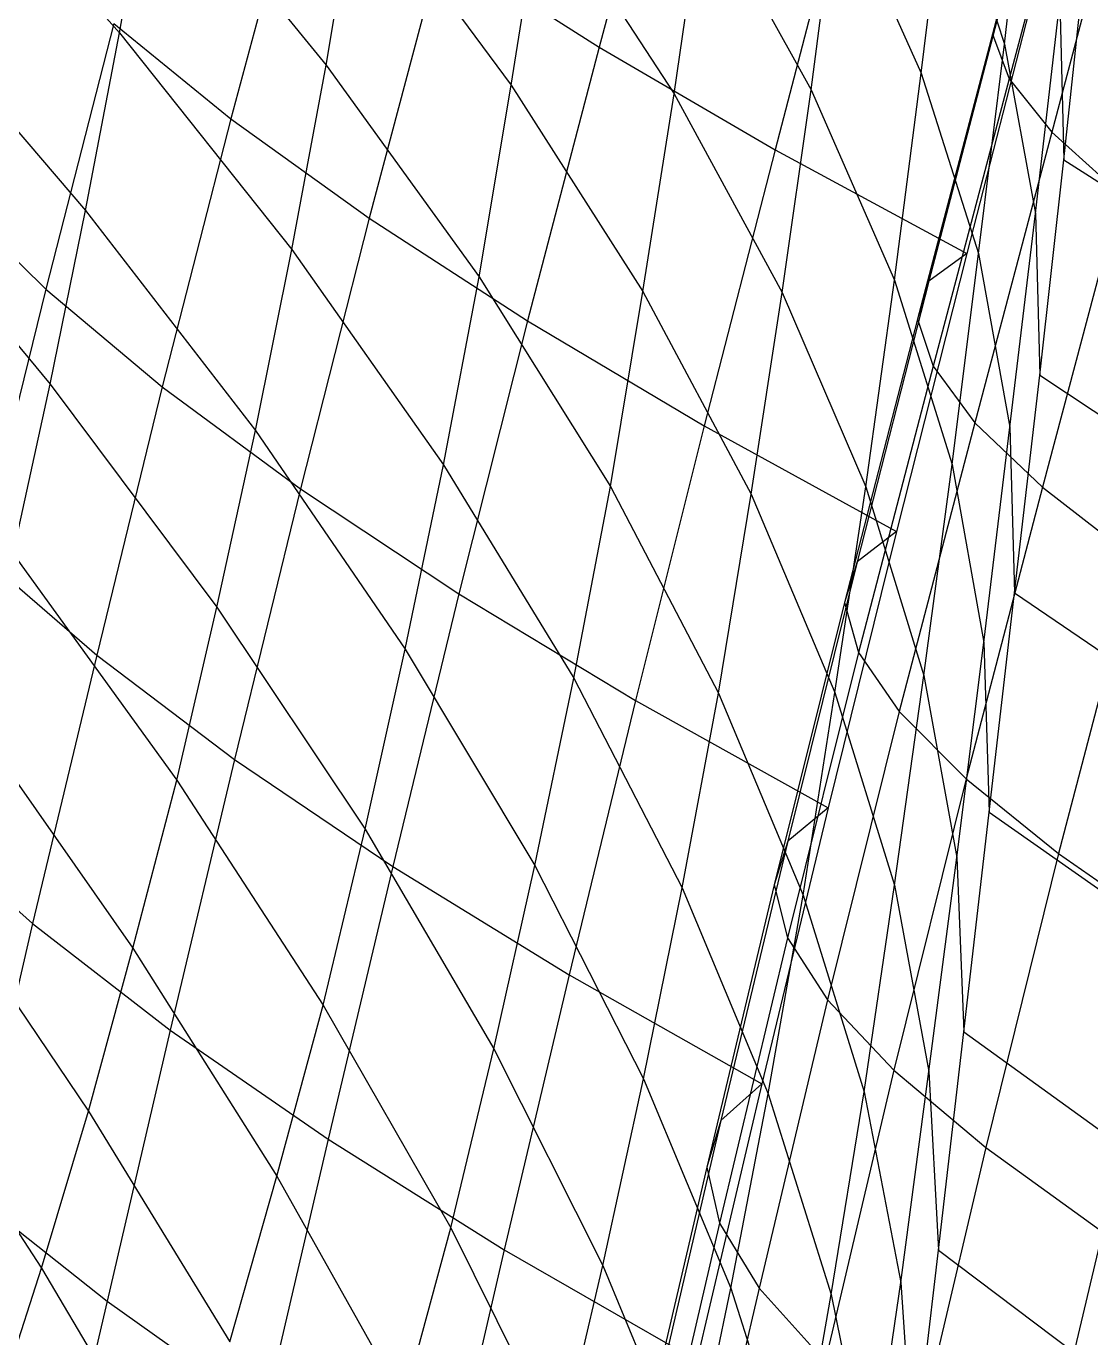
# Model space of a CAD drawing. Extents: x -429 to 429, y -1 to 209.
# Drawn here: x -419.05 to -412.85, y 134.63 to 142.26 of the extents above; entities that cross this region are included whole.
import ezdxf

# ---------------------------------------------------------------- set-up
doc = ezdxf.new("R2010")
doc.units = 0

msp = doc.modelspace()

# ---------------------------------------------------------------- linework, layer by layer
at = {"layer": 'default', "color": 5, "linetype": 'CONTINUOUS'}
for p, q in [((-412.981, 143.885, 207.66), (-413.421, 142.215, 207.567)), ((-415.287, 143.743, 212.218), (-415.712, 142.139, 212.136)), ((-412.878, 143.64, 206.157), (-413.325, 141.955, 206.059)), ((-412.625, 143.345, 204.68), (-413.076, 141.644, 204.577)), ((-417.438, 143.287, 214.216), (-417.857, 141.722, 214.139)), ((-414.266, 143.159, 211.346), (-414.688, 141.542, 211.264)), ((-416.632, 142.723, 213.124), (-417.051, 141.143, 213.046)), ((-416.632, 142.723, 213.124), (-415.712, 142.139, 212.136)), ((-413.154, 142.568, 210.598), (-413.572, 140.938, 210.518)), ((-413.154, 142.568, 210.598), (-413.572, 140.938, 210.518)), ((-413.364, 142.42, 209.086), (-413.792, 140.776, 209.001)), ((-413.364, 142.42, 209.086), (-413.421, 142.215, 207.567)), ((-418.538, 142.276, 215.326), (-418.935, 140.73, 215.262)), ((-418.538, 142.276, 215.326), (-417.857, 141.722, 214.139)), ((-413.421, 142.215, 207.567), (-413.858, 140.556, 207.477)), ((-413.421, 142.215, 207.567), (-413.325, 141.955, 206.059)), ((-415.712, 142.139, 212.136), (-416.129, 140.545, 212.057)), ((-415.712, 142.139, 212.136), (-414.688, 141.542, 211.264)), ((-413.325, 141.955, 206.059), (-413.768, 140.281, 205.963)), ((-413.325, 141.955, 206.059), (-413.076, 141.644, 204.577)), ((-417.857, 141.722, 214.139), (-418.256, 140.161, 214.073)), ((-417.857, 141.722, 214.139), (-417.051, 141.143, 213.046)), ((-413.076, 141.644, 204.577), (-413.525, 139.953, 204.476)), ((-413.076, 141.644, 204.577), (-412.678, 141.284, 203.14)), ((-414.688, 141.542, 211.264), (-415.101, 139.935, 211.186)), ((-414.688, 141.542, 211.264), (-413.572, 140.938, 210.518)), ((-419.481, 141.267, 216.53), (-418.935, 140.73, 215.262)), ((-412.678, 141.284, 203.14), (-413.131, 139.578, 203.033)), ((-417.051, 141.143, 213.046), (-417.451, 139.568, 212.977)), ((-417.051, 141.143, 213.046), (-416.129, 140.545, 212.057)), ((-413.572, 140.938, 210.518), (-413.98, 139.32, 210.441)), ((-413.572, 140.938, 210.518), (-413.98, 139.32, 210.441)), ((-413.572, 140.938, 210.518), (-413.792, 140.776, 209.001)), ((-418.935, 140.73, 215.262), (-419.315, 139.184, 215.206)), ((-418.935, 140.73, 215.262), (-418.256, 140.161, 214.073)), ((-413.792, 140.776, 209.001), (-414.21, 139.143, 208.919)), ((-413.792, 140.776, 209.001), (-413.858, 140.556, 207.477)), ((-416.129, 140.545, 212.057), (-416.529, 138.957, 211.988)), ((-416.129, 140.545, 212.057), (-415.101, 139.935, 211.186)), ((-413.858, 140.556, 207.477), (-414.284, 138.907, 207.39)), ((-413.858, 140.556, 207.477), (-413.768, 140.281, 205.963)), ((-413.768, 140.281, 205.963), (-414.202, 138.615, 205.87)), ((-413.768, 140.281, 205.963), (-413.525, 139.953, 204.476)), ((-418.256, 140.161, 214.073), (-418.638, 138.6, 214.015)), ((-418.256, 140.161, 214.073), (-417.451, 139.568, 212.977)), ((-415.101, 139.935, 211.186), (-415.5, 138.335, 211.115)), ((-415.101, 139.935, 211.186), (-413.98, 139.32, 210.441)), ((-413.525, 139.953, 204.476), (-413.965, 138.272, 204.378)), ((-413.525, 139.953, 204.476), (-413.131, 139.578, 203.033)), ((-413.131, 139.578, 203.033), (-413.575, 137.88, 202.931)), ((-413.131, 139.578, 203.033), (-412.59, 139.158, 201.651)), ((-417.451, 139.568, 212.977), (-417.835, 137.993, 212.918)), ((-417.451, 139.568, 212.977), (-416.529, 138.957, 211.988)), ((-413.98, 139.32, 210.441), (-414.378, 137.71, 210.369)), ((-413.98, 139.32, 210.441), (-414.378, 137.71, 210.369)), ((-413.98, 139.32, 210.441), (-414.21, 139.143, 208.919)), ((-419.315, 139.184, 215.206), (-418.638, 138.6, 214.015)), ((-414.21, 139.143, 208.919), (-414.613, 137.516, 208.843)), ((-414.21, 139.143, 208.919), (-414.284, 138.907, 207.39)), ((-412.59, 139.158, 201.651), (-413.037, 137.444, 201.545)), ((-416.529, 138.957, 211.988), (-416.914, 137.37, 211.926)), ((-416.529, 138.957, 211.988), (-415.5, 138.335, 211.115)), ((-414.284, 138.907, 207.39), (-414.693, 137.262, 207.309)), ((-414.284, 138.907, 207.39), (-414.202, 138.615, 205.87)), ((-418.638, 138.6, 214.015), (-419.011, 137.038, 213.962)), ((-418.638, 138.6, 214.015), (-417.835, 137.993, 212.918)), ((-414.202, 138.615, 205.87), (-414.616, 136.954, 205.786)), ((-414.202, 138.615, 205.87), (-413.965, 138.272, 204.378)), ((-415.5, 138.335, 211.115), (-415.887, 136.738, 211.051)), ((-415.5, 138.335, 211.115), (-414.378, 137.71, 210.369)), ((-413.965, 138.272, 204.378), (-414.382, 136.593, 204.29)), ((-413.965, 138.272, 204.378), (-413.575, 137.88, 202.931)), ((-417.835, 137.993, 212.918), (-418.21, 136.417, 212.863)), ((-417.835, 137.993, 212.918), (-416.914, 137.37, 211.926)), ((-413.575, 137.88, 202.931), (-413.996, 136.184, 202.839)), ((-413.575, 137.88, 202.931), (-413.037, 137.444, 201.545)), ((-414.378, 137.71, 210.369), (-414.765, 136.103, 210.302)), ((-414.378, 137.71, 210.369), (-414.765, 136.103, 210.302)), ((-414.378, 137.71, 210.369), (-414.613, 137.516, 208.843)), ((-419.685, 137.636, 215.154), (-419.011, 137.038, 213.962)), ((-414.613, 137.516, 208.843), (-415.003, 135.89, 208.772)), ((-414.613, 137.516, 208.843), (-414.693, 137.262, 207.309)), ((-413.037, 137.444, 201.545), (-413.46, 135.733, 201.449)), ((-413.037, 137.444, 201.545), (-412.356, 136.97, 200.236)), ((-416.914, 137.37, 211.926), (-417.291, 135.781, 211.869)), ((-416.914, 137.37, 211.926), (-415.887, 136.738, 211.051)), ((-414.693, 137.262, 207.309), (-415.086, 135.619, 207.235)), ((-414.693, 137.262, 207.309), (-414.616, 136.954, 205.786)), ((-419.011, 137.038, 213.962), (-419.377, 135.473, 213.912)), ((-419.011, 137.038, 213.962), (-418.21, 136.417, 212.863)), ((-414.616, 136.954, 205.786), (-415.012, 135.292, 205.708)), ((-414.616, 136.954, 205.786), (-414.382, 136.593, 204.29)), ((-415.887, 136.738, 211.051), (-416.265, 135.138, 210.991)), ((-415.887, 136.738, 211.051), (-414.765, 136.103, 210.302)), ((-414.382, 136.593, 204.29), (-414.781, 134.914, 204.209)), ((-414.382, 136.593, 204.29), (-413.996, 136.184, 202.839)), ((-418.21, 136.417, 212.863), (-418.578, 134.838, 212.811)), ((-418.21, 136.417, 212.863), (-417.291, 135.781, 211.869)), ((-413.996, 136.184, 202.839), (-414.397, 134.488, 202.756)), ((-413.996, 136.184, 202.839), (-413.46, 135.733, 201.449)), ((-414.765, 136.103, 210.302), (-415.143, 134.493, 210.24)), ((-414.765, 136.103, 210.302), (-415.143, 134.493, 210.24)), ((-414.765, 136.103, 210.302), (-415.003, 135.89, 208.772)), ((-415.003, 135.89, 208.772), (-415.384, 134.262, 208.706)), ((-415.003, 135.89, 208.772), (-415.086, 135.619, 207.235)), ((-417.291, 135.781, 211.869), (-417.661, 134.189, 211.815)), ((-417.291, 135.781, 211.869), (-416.265, 135.138, 210.991)), ((-413.46, 135.733, 201.449), (-413.864, 134.021, 201.364)), ((-413.46, 135.733, 201.449), (-412.782, 135.243, 200.137)), ((-415.086, 135.619, 207.235), (-415.47, 133.973, 207.165)), ((-415.086, 135.619, 207.235), (-415.012, 135.292, 205.708)), ((-419.377, 135.473, 213.912), (-418.578, 134.838, 212.811)), ((-415.012, 135.292, 205.708), (-415.398, 133.628, 205.635)), ((-415.012, 135.292, 205.708), (-414.781, 134.914, 204.209)), ((-412.782, 135.243, 200.137), (-413.188, 133.516, 200.05)), ((-416.265, 135.138, 210.991), (-416.636, 133.533, 210.935)), ((-416.265, 135.138, 210.991), (-415.143, 134.493, 210.24)), ((-414.781, 134.914, 204.209), (-415.171, 133.233, 204.134)), ((-414.781, 134.914, 204.209), (-414.397, 134.488, 202.756)), ((-418.578, 134.838, 212.811), (-418.945, 133.261, 212.758)), ((-418.578, 134.838, 212.811), (-417.661, 134.189, 211.815))]:
    msp.add_line(p, q, dxfattribs=at)
at = {"layer": 'default', "color": 3, "linetype": 'CONTINUOUS'}
for p, q in [((-419.624, 143.484, 254.949), (-418.505, 142.222, 253.818)), ((-413.352, 142.157, 245.852), (-413.21, 143.369, 245.807)), ((-418.505, 142.222, 253.818), (-418.318, 143.275, 253.807)), ((-418.318, 143.275, 253.807), (-417.301, 142.035, 252.622)), ((-413.838, 141.987, 247.283), (-413.686, 143.185, 247.241)), ((-413.686, 143.185, 247.241), (-413.352, 142.157, 245.852)), ((-417.301, 142.035, 252.622), (-417.123, 143.129, 252.601)), ((-417.123, 143.129, 252.601), (-416.224, 141.917, 251.363)), ((-416.224, 141.917, 251.363), (-416.046, 143.045, 251.337)), ((-416.046, 143.045, 251.337), (-415.276, 141.868, 250.05)), ((-415.276, 141.868, 250.05), (-415.108, 143.025, 250.016)), ((-415.108, 143.025, 250.016), (-414.477, 141.891, 248.687)), ((-414.477, 141.891, 248.687), (-414.324, 143.072, 248.647)), ((-414.324, 143.072, 248.647), (-413.838, 141.987, 247.283)), ((-413.007, 141.483, 242.992), (-412.875, 142.724, 242.945)), ((-413.007, 141.483, 242.992), (-412.875, 142.724, 242.945)), ((-419.803, 142.471, 254.958), (-418.703, 141.189, 253.824)), ((-413.171, 141.17, 244.448), (-413.03, 142.403, 244.402)), ((-413.03, 142.403, 244.402), (-413.007, 141.483, 242.992)), ((-418.703, 141.189, 253.824), (-418.505, 142.222, 253.818)), ((-418.505, 142.222, 253.818), (-417.501, 140.961, 252.633)), ((-413.503, 140.937, 245.895), (-413.352, 142.157, 245.852)), ((-413.352, 142.157, 245.852), (-413.171, 141.17, 244.448)), ((-417.501, 140.961, 252.633), (-417.301, 142.035, 252.622)), ((-417.301, 142.035, 252.622), (-416.41, 140.802, 251.385)), ((-413.992, 140.783, 247.325), (-413.838, 141.987, 247.283)), ((-413.838, 141.987, 247.283), (-413.503, 140.937, 245.895)), ((-416.41, 140.802, 251.385), (-416.224, 141.917, 251.363)), ((-416.224, 141.917, 251.363), (-415.458, 140.717, 250.079)), ((-415.458, 140.717, 250.079), (-415.276, 141.868, 250.05)), ((-415.276, 141.868, 250.05), (-414.646, 140.71, 248.723)), ((-414.646, 140.71, 248.723), (-414.477, 141.891, 248.687)), ((-414.477, 141.891, 248.687), (-413.992, 140.783, 247.325)), ((-419.988, 141.48, 254.963), (-418.91, 140.177, 253.824)), ((-413.147, 140.229, 243.037), (-413.007, 141.483, 242.992)), ((-413.147, 140.229, 243.037), (-413.007, 141.483, 242.992)), ((-413.007, 141.483, 242.992), (-411.985, 140.831, 242.265)), ((-418.91, 140.177, 253.824), (-418.703, 141.189, 253.824)), ((-418.703, 141.189, 253.824), (-417.714, 139.908, 252.638)), ((-413.321, 139.926, 244.492), (-413.171, 141.17, 244.448)), ((-413.171, 141.17, 244.448), (-413.147, 140.229, 243.037)), ((-417.714, 139.908, 252.638), (-417.501, 140.961, 252.633)), ((-417.501, 140.961, 252.633), (-416.618, 139.707, 251.398)), ((-413.657, 139.709, 245.939), (-413.503, 140.937, 245.895)), ((-413.503, 140.937, 245.895), (-413.321, 139.926, 244.492)), ((-416.618, 139.707, 251.398), (-416.41, 140.802, 251.385)), ((-416.41, 140.802, 251.385), (-415.647, 139.581, 250.104)), ((-414.16, 139.579, 247.364), (-413.992, 140.783, 247.325)), ((-413.992, 140.783, 247.325), (-413.657, 139.709, 245.939)), ((-415.647, 139.581, 250.104), (-415.458, 140.717, 250.079)), ((-415.458, 140.717, 250.079), (-414.828, 139.537, 248.755)), ((-414.828, 139.537, 248.755), (-414.646, 140.71, 248.723)), ((-414.646, 140.71, 248.723), (-414.16, 139.579, 247.364)), ((-413.293, 138.962, 243.081), (-413.147, 140.229, 243.037)), ((-413.293, 138.962, 243.081), (-413.147, 140.229, 243.037)), ((-413.147, 140.229, 243.037), (-412.128, 139.557, 242.307)), ((-419.125, 139.189, 253.82), (-418.91, 140.177, 253.824)), ((-418.91, 140.177, 253.824), (-417.938, 138.878, 252.637)), ((-417.938, 138.878, 252.637), (-417.714, 139.908, 252.638)), ((-417.714, 139.908, 252.638), (-416.841, 138.635, 251.405)), ((-413.473, 138.674, 244.536), (-413.321, 139.926, 244.492)), ((-413.321, 139.926, 244.492), (-413.293, 138.962, 243.081)), ((-416.841, 138.635, 251.405), (-416.618, 139.707, 251.398)), ((-416.618, 139.707, 251.398), (-415.86, 138.466, 250.121)), ((-413.821, 138.481, 245.98), (-413.657, 139.709, 245.939)), ((-413.657, 139.709, 245.939), (-413.473, 138.674, 244.536)), ((-415.86, 138.466, 250.121), (-415.647, 139.581, 250.104)), ((-415.647, 139.581, 250.104), (-415.018, 138.379, 248.784)), ((-414.339, 138.383, 247.4), (-414.16, 139.579, 247.364)), ((-414.16, 139.579, 247.364), (-413.821, 138.481, 245.98)), ((-415.018, 138.379, 248.784), (-414.828, 139.537, 248.755)), ((-414.828, 139.537, 248.755), (-414.339, 138.383, 247.4)), ((-419.125, 139.189, 253.82), (-418.171, 137.871, 252.631)), ((-413.441, 137.685, 243.125), (-413.293, 138.962, 243.081)), ((-413.441, 137.685, 243.125), (-413.293, 138.962, 243.081)), ((-413.293, 138.962, 243.081), (-412.279, 138.272, 242.347)), ((-418.171, 137.871, 252.631), (-417.938, 138.878, 252.637)), ((-417.938, 138.878, 252.637), (-417.075, 137.586, 251.406)), ((-413.63, 137.421, 244.579), (-413.473, 138.674, 244.536)), ((-413.473, 138.674, 244.536), (-413.441, 137.685, 243.125)), ((-417.075, 137.586, 251.406), (-416.841, 138.635, 251.405)), ((-416.841, 138.635, 251.405), (-416.086, 137.375, 250.131)), ((-416.086, 137.375, 250.131), (-415.86, 138.466, 250.121)), ((-415.86, 138.466, 250.121), (-415.229, 137.244, 248.806)), ((-413.993, 137.26, 246.019), (-413.821, 138.481, 245.98)), ((-413.821, 138.481, 245.98), (-413.63, 137.421, 244.579)), ((-415.229, 137.244, 248.806), (-415.018, 138.379, 248.784)), ((-415.018, 138.379, 248.784), (-414.524, 137.202, 247.433)), ((-414.524, 137.202, 247.433), (-414.339, 138.383, 247.4)), ((-414.339, 138.383, 247.4), (-413.993, 137.26, 246.019)), ((-419.361, 138.228, 253.807), (-418.427, 136.893, 252.615)), ((-418.427, 136.893, 252.615), (-418.171, 137.871, 252.631)), ((-418.171, 137.871, 252.631), (-417.32, 136.561, 251.401)), ((-413.589, 136.406, 243.169), (-413.441, 137.685, 243.125)), ((-413.589, 136.406, 243.169), (-413.441, 137.685, 243.125)), ((-413.441, 137.685, 243.125), (-412.432, 136.978, 242.387)), ((-417.32, 136.561, 251.401), (-417.075, 137.586, 251.406)), ((-417.075, 137.586, 251.406), (-416.326, 136.307, 250.135)), ((-416.326, 136.307, 250.135), (-416.086, 137.375, 250.131)), ((-416.086, 137.375, 250.131), (-415.454, 136.133, 248.821)), ((-413.792, 136.176, 244.621), (-413.63, 137.421, 244.579)), ((-413.63, 137.421, 244.579), (-413.589, 136.406, 243.169)), ((-419.598, 137.297, 253.791), (-418.686, 135.944, 252.596)), ((-415.454, 136.133, 248.821), (-415.229, 137.244, 248.806)), ((-415.229, 137.244, 248.806), (-414.729, 136.046, 247.459)), ((-414.17, 136.057, 246.056), (-413.993, 137.26, 246.019)), ((-413.993, 137.26, 246.019), (-413.792, 136.176, 244.621)), ((-414.729, 136.046, 247.459), (-414.524, 137.202, 247.433)), ((-414.524, 137.202, 247.433), (-414.17, 136.057, 246.056)), ((-418.686, 135.944, 252.596), (-418.427, 136.893, 252.615)), ((-418.427, 136.893, 252.615), (-417.59, 135.566, 251.386)), ((-417.59, 135.566, 251.386), (-417.32, 136.561, 251.401)), ((-417.32, 136.561, 251.401), (-416.576, 135.265, 250.134)), ((-419.849, 136.398, 253.768), (-418.96, 135.03, 252.57)), ((-413.736, 135.135, 243.213), (-413.589, 136.406, 243.169)), ((-413.736, 135.135, 243.213), (-413.589, 136.406, 243.169)), ((-413.589, 136.406, 243.169), (-412.586, 135.682, 242.426)), ((-416.576, 135.265, 250.134), (-416.326, 136.307, 250.135)), ((-416.326, 136.307, 250.135), (-415.691, 135.046, 248.83)), ((-413.956, 134.948, 244.662), (-413.792, 136.176, 244.621)), ((-413.792, 136.176, 244.621), (-413.736, 135.135, 243.213)), ((-415.691, 135.046, 248.83), (-415.454, 136.133, 248.821)), ((-415.454, 136.133, 248.821), (-414.946, 134.914, 247.48)), ((-414.946, 134.914, 247.48), (-414.729, 136.046, 247.459)), ((-414.729, 136.046, 247.459), (-414.362, 134.877, 246.088)), ((-414.362, 134.877, 246.088), (-414.17, 136.057, 246.056)), ((-414.17, 136.057, 246.056), (-413.956, 134.948, 244.662)), ((-418.96, 135.03, 252.57), (-418.686, 135.944, 252.596)), ((-418.686, 135.944, 252.596), (-417.863, 134.601, 251.367)), ((-417.863, 134.601, 251.367), (-417.59, 135.566, 251.386)), ((-417.59, 135.566, 251.386), (-416.851, 134.253, 250.122)), ((-416.851, 134.253, 250.122), (-416.576, 135.265, 250.134)), ((-416.576, 135.265, 250.134), (-415.94, 133.985, 248.833)), ((-413.884, 133.881, 243.256), (-413.736, 135.135, 243.213)), ((-413.884, 133.881, 243.256), (-413.736, 135.135, 243.213)), ((-413.736, 135.135, 243.213), (-412.747, 134.391, 242.461)), ((-419.24, 134.155, 252.538), (-418.96, 135.03, 252.57)), ((-418.96, 135.03, 252.57), (-418.153, 133.672, 251.339)), ((-415.94, 133.985, 248.833), (-415.691, 135.046, 248.83)), ((-415.691, 135.046, 248.83), (-415.175, 133.807, 247.495)), ((-414.13, 133.744, 244.698), (-413.956, 134.948, 244.662)), ((-413.956, 134.948, 244.662), (-413.884, 133.881, 243.256)), ((-415.175, 133.807, 247.495), (-414.946, 134.914, 247.48)), ((-414.946, 134.914, 247.48), (-414.565, 133.724, 246.115)), ((-414.565, 133.724, 246.115), (-414.362, 134.877, 246.088)), ((-414.362, 134.877, 246.088), (-414.13, 133.744, 244.698))]:
    msp.add_line(p, q, dxfattribs=at)

doc.saveas('drawing.dxf')
